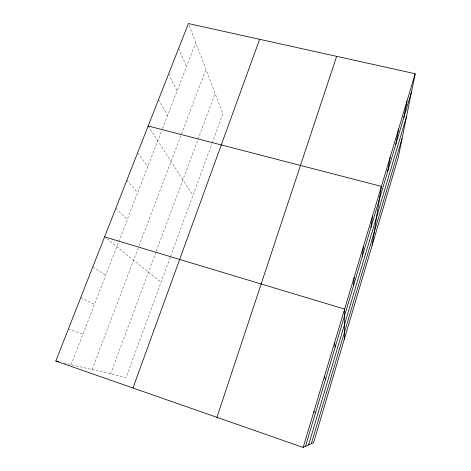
<?xml version="1.0" encoding="UTF-8"?>
<svg xmlns="http://www.w3.org/2000/svg" width="471" height="471" viewBox="0 0 471 471"><rect width="100%" height="100%" fill="white"/><g stroke="black" fill="none" stroke-linecap="round" stroke-linejoin="round"><path stroke-width="0.35" stroke-dasharray="2.35 1.77" d="M170.225 257.307L126.098 377.595L63.461 362.841M170.478 256.624L211.856 143.838M212.103 143.16L222.901 113.735L188.418 23.55M110.579 373.939L156.06 251.885M156.307 251.208L197.738 140.017M197.991 139.339L215.117 93.376M92.092 369.582L138.804 246.486M139.063 245.797L205.968 69.461M71.103 364.642L162.236 129.284M162.501 128.607L195.753 42.737M68.413 328.982L82.878 334.233M80.735 297.613L94.418 304.443M92.799 266.916L105.716 275.258M106.817 238.65L161.076 282.253M115.825 208.306L127.329 219.451M126.823 180.316L137.662 192.757M137.597 152.887L147.8 166.569M148.165 125.998L192.927 195.43M158.521 99.634L167.517 115.654M168.677 73.782L177.102 90.903M178.644 48.425L186.51 66.599"/><path stroke-width="0.71" d="M344.313 339.138L344.631 309.088L104.603 236.866M353.544 285.644L354.133 277.401M362.34 256.236L363.424 246.41M370.96 227.422L372.514 216.083M372.161 245.297L381.41 186.398L148.165 125.998M387.674 171.526L390.123 157.343M395.787 144.409L398.649 128.889M403.741 117.821L407.003 101.024M415.187 73.729L398.272 157.32L313.609 442.587L303.153 447.45L55.813 361.039L188.418 23.55L415.187 73.729L303.153 447.45M311.337 443.647L402.04 138.692M305.467 446.373L411.536 91.745M308.605 444.918L406.502 116.631M216.943 417.33L336.647 56.349M132.975 387.998L259.639 39.311M55.813 361.039L58.598 361.699M313.892 411.63L315.57 412.602M324.378 376.647L325.449 379.579M334.622 342.476L335.111 347.274"/></g></svg>
